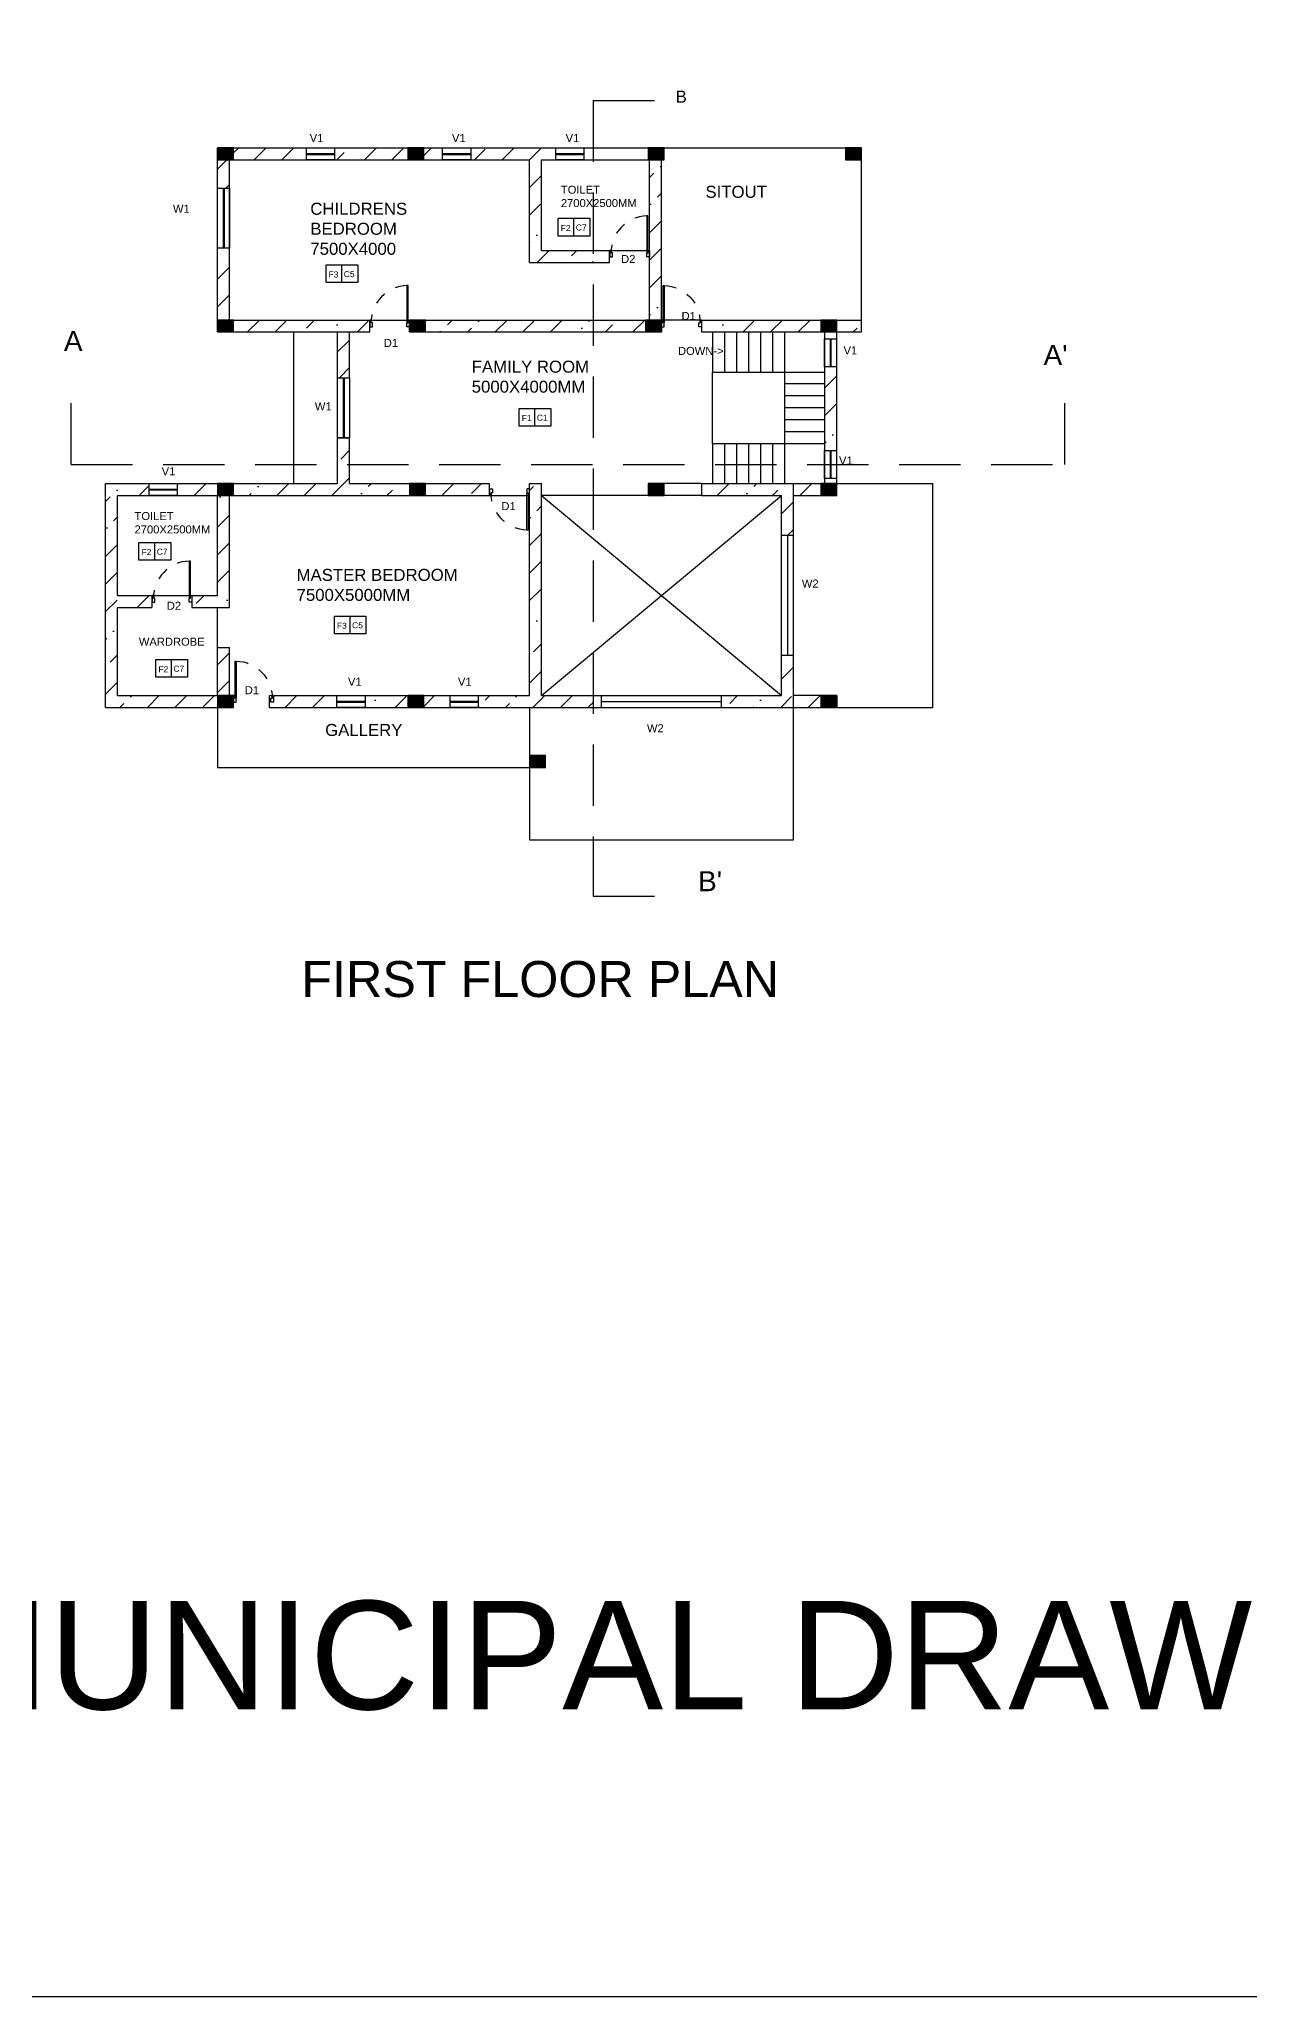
# Model space of a CAD drawing. Header units: metres. Extents: x 3586 to 7307, y 3108 to 6437.
# Drawn here: x 3970.74 to 3980.61, y 3160.08 to 3176.03 of the extents above; entities that cross this region are included whole.
import ezdxf

# ---------------------------------------------------------------- set-up
doc = ezdxf.new("R2010")
doc.units = ezdxf.units.M
doc.linetypes.add('DASHED', pattern=[0.75, 0.5, -0.25])
for name, color, linetype in [('APPL', 6, 'Continuous'), ('column', 10, 'Continuous'), ('DIMENSION', 255, 'DASHED'), ('DOORS', 170, 'Continuous'), ('PDF2_0', 7, 'Continuous'), ('section line', 20, 'DASHED'), ('wall', 7, 'Continuous'), ('window', 140, 'Continuous')]:
    doc.layers.add(name, color=color, linetype=linetype)
doc.styles.get("Standard").update_dxf_attribs({"font": 'arial.ttf'})

# ---------------------------------------------------------------- blocks, each defined once
blk = doc.blocks.new('d1')
at = {"layer": 'DOORS'}
for p, q in [((-5, 0), (0, 0)), ((-5, -1), (-5, 0)), ((0, 0), (0, -2)), ((-3.2, -1.2), (-31, -1.2)), ((-31, -1.2), (-31, -2)), ((-31, -2), (-3.2, -2)), ((-3, -1), (-5, -1)), ((-3.2, -2), (-3.2, -1.2)), ((-3, -2), (-3, -1)), ((0, -2), (-3, -2)), ((-5, -29), (-5, -30)), ((-3, -29), (-5, -29)), ((0, -28), (-3, -28)), ((-3, -28), (-3, -29)), ((0, -30), (0, -28)), ((-5, -30), (0, -30))]:
    blk.add_line(p, q, dxfattribs=at)
at = {"layer": 'DOORS', "linetype": 'DASHED'}
blk.add_arc((-3.2, -1.2), 27.8, 181.5487, 270.5162, dxfattribs=at)

msp = doc.modelspace()

# ---------------------------------------------------------------- hatches: boundary and pattern name
at = {"layer": 'column'}
h = msp.add_hatch(color=256, dxfattribs=at)
h.dxf.hatch_style = 1
h.paths.add_polyline_path([(3972.198, 3175.05), (3972.329, 3175.05), (3972.329, 3175.148), (3972.198, 3175.148)])
h = msp.add_hatch(color=256, dxfattribs=at)
h.dxf.hatch_style = 1
h.paths.add_polyline_path([(3973.749, 3175.05), (3973.879, 3175.05), (3973.879, 3175.148), (3973.749, 3175.148)])
h = msp.add_hatch(color=256, dxfattribs=at)
h.dxf.hatch_style = 1
h.paths.add_polyline_path([(3975.709, 3175.05), (3975.839, 3175.05), (3975.839, 3175.148), (3975.709, 3175.148)])
h = msp.add_hatch(color=256, dxfattribs=at)
h.dxf.hatch_style = 1
h.paths.add_polyline_path([(3977.318, 3175.05), (3977.448, 3175.05), (3977.448, 3175.148), (3977.318, 3175.148)])
h = msp.add_hatch(color=256, dxfattribs=at)
h.dxf.hatch_style = 1
h.paths.add_polyline_path([(3972.198, 3173.648), (3972.329, 3173.648), (3972.329, 3173.745), (3972.198, 3173.745)])
h = msp.add_hatch(color=256, dxfattribs=at)
h.dxf.hatch_style = 1
h.paths.add_polyline_path([(3973.764, 3173.648), (3973.894, 3173.648), (3973.894, 3173.745), (3973.764, 3173.745)])
h = msp.add_hatch(color=256, dxfattribs=at)
h.dxf.hatch_style = 1
h.paths.add_polyline_path([(3975.688, 3173.648), (3975.818, 3173.648), (3975.818, 3173.745), (3975.688, 3173.745)])
h = msp.add_hatch(color=256, dxfattribs=at)
h.dxf.hatch_style = 1
h.paths.add_polyline_path([(3977.118, 3173.648), (3977.248, 3173.648), (3977.248, 3173.745), (3977.118, 3173.745)])
h = msp.add_hatch(color=256, dxfattribs=at)
h.dxf.hatch_style = 1
h.paths.add_polyline_path([(3972.198, 3172.316), (3972.329, 3172.316), (3972.329, 3172.414), (3972.198, 3172.414)])
h = msp.add_hatch(color=256, dxfattribs=at)
h.dxf.hatch_style = 1
h.paths.add_polyline_path([(3973.764, 3172.316), (3973.894, 3172.316), (3973.894, 3172.414), (3973.764, 3172.414)])
h = msp.add_hatch(color=256, dxfattribs=at)
h.dxf.hatch_style = 1
h.paths.add_polyline_path([(3975.709, 3172.316), (3975.839, 3172.316), (3975.839, 3172.414), (3975.709, 3172.414)])
h = msp.add_hatch(color=256, dxfattribs=at)
h.dxf.hatch_style = 1
h.paths.add_polyline_path([(3977.118, 3172.315), (3977.248, 3172.315), (3977.248, 3172.413), (3977.118, 3172.413)])
h = msp.add_hatch(color=256, dxfattribs=at)
h.dxf.hatch_style = 1
h.paths.add_polyline_path([(3972.198, 3170.587), (3972.329, 3170.587), (3972.329, 3170.684), (3972.198, 3170.684)])
h = msp.add_hatch(color=256, dxfattribs=at)
h.dxf.hatch_style = 1
h.paths.add_polyline_path([(3973.749, 3170.587), (3973.879, 3170.587), (3973.879, 3170.684), (3973.749, 3170.684)])
h = msp.add_hatch(color=256, dxfattribs=at)
h.dxf.hatch_style = 1
h.paths.add_polyline_path([(3977.118, 3170.587), (3977.248, 3170.587), (3977.248, 3170.684), (3977.118, 3170.684)])
h = msp.add_hatch(color=256, dxfattribs=at)
h.dxf.hatch_style = 1
h.paths.add_polyline_path([(3974.742, 3170.097), (3974.872, 3170.097), (3974.872, 3170.195), (3974.742, 3170.195)])
at = {"layer": 'wall'}
h = msp.add_hatch(dxfattribs=at)
h.set_pattern_fill('ANSI36', color=256, scale=0.05)
h.paths.add_polyline_path([(3972.296, 3174.33), (3972.198, 3174.33), (3972.198, 3173.745), (3972.296, 3173.745)])
h.paths.add_polyline_path([(3973.438, 3173.745), (3972.329, 3173.745), (3972.329, 3173.648), (3973.438, 3173.648)])
h.paths.add_polyline_path([(3975.26, 3173.745), (3973.894, 3173.745), (3973.894, 3173.648), (3975.26, 3173.648)])
h.paths.add_polyline_path([(3975.688, 3173.745), (3975.26, 3173.745), (3975.26, 3173.648), (3975.688, 3173.648)])
h.paths.add_polyline_path([(3974.416, 3172.413), (3973.894, 3172.413), (3973.894, 3172.315), (3974.416, 3172.315)])
h.paths.add_polyline_path([(3973.764, 3172.413), (3973.274, 3172.413), (3973.274, 3172.568), (3973.177, 3172.568), (3973.177, 3172.413), (3972.329, 3172.413), (3972.329, 3172.315), (3973.764, 3172.315)])
h.paths.add_polyline_path([(3973.274, 3172.786), (3973.177, 3172.786), (3973.177, 3172.568), (3973.274, 3172.568)])
h.paths.add_polyline_path([(3973.274, 3173.648), (3973.177, 3173.648), (3973.177, 3173.275), (3973.274, 3173.275)])
h.paths.add_polyline_path([(3972.198, 3172.413), (3971.869, 3172.413), (3971.869, 3172.315), (3972.198, 3172.315), (3972.198, 3172.316)], flags=17)
h.paths.add_polyline_path([(3971.641, 3172.413), (3971.285, 3172.413), (3971.285, 3170.587), (3972.198, 3170.587), (3972.198, 3170.684), (3971.383, 3170.684), (3971.383, 3171.402), (3971.663, 3171.402), (3971.663, 3171.5), (3971.383, 3171.5), (3971.383, 3172.315), (3971.641, 3172.315)])
h.paths.add_polyline_path([(3972.296, 3172.316), (3972.198, 3172.316), (3972.198, 3171.5), (3971.989, 3171.5), (3971.989, 3171.445), (3971.989, 3171.402), (3972.296, 3171.402)])
h.paths.add_polyline_path([(3972.296, 3171.076), (3972.198, 3171.076), (3972.198, 3170.684), (3972.296, 3170.684)])
h.paths.add_polyline_path([(3974.84, 3172.413), (3974.742, 3172.413), (3974.742, 3170.684), (3974.322, 3170.684), (3974.322, 3170.587), (3975.26, 3170.587), (3975.26, 3170.684), (3974.84, 3170.684)])
h.paths.add_polyline_path([(3976.894, 3172.413), (3976.144, 3172.413), (3976.144, 3172.315), (3976.796, 3172.315), (3976.796, 3171.989), (3976.894, 3171.989)])
h.paths.add_polyline_path([(3976.894, 3171.011), (3976.796, 3171.011), (3976.796, 3170.684), (3976.304, 3170.684), (3976.304, 3170.587), (3976.894, 3170.587)])
h.paths.add_polyline_path([(3977.244, 3173.364), (3977.146, 3173.364), (3977.146, 3172.682), (3977.244, 3172.682)])
h.paths.add_polyline_path([(3977.118, 3173.745), (3976.144, 3173.745), (3976.144, 3173.648), (3977.118, 3173.648)])
h.paths.add_polyline_path([(3977.448, 3173.745), (3977.248, 3173.745), (3977.248, 3173.648), (3977.448, 3173.648)])
h.paths.add_polyline_path([(3977.118, 3170.684), (3976.894, 3170.684), (3976.894, 3170.587), (3977.118, 3170.587)])
h.paths.add_polyline_path([(3977.118, 3172.413), (3976.894, 3172.413), (3976.894, 3172.315), (3977.118, 3172.315)])
h.paths.add_polyline_path([(3975.818, 3175.05), (3975.72, 3175.05), (3975.72, 3173.745), (3975.818, 3173.745)])
h.paths.add_polyline_path([(3975.26, 3174.313), (3974.84, 3174.313), (3974.84, 3175.05), (3974.956, 3175.05), (3974.956, 3175.148), (3974.262, 3175.148), (3974.262, 3175.05), (3974.742, 3175.05), (3974.742, 3174.215), (3975.26, 3174.215)])
h.paths.add_polyline_path([(3973.749, 3175.148), (3973.151, 3175.148), (3973.151, 3175.05), (3973.749, 3175.05)])
h.paths.add_polyline_path([(3972.923, 3175.148), (3972.329, 3175.148), (3972.329, 3175.05), (3972.923, 3175.05)])
h.paths.add_polyline_path([(3972.296, 3175.05), (3972.198, 3175.05), (3972.198, 3174.819), (3972.296, 3174.819)])
h.paths.add_polyline_path([(3974.033, 3175.148), (3973.879, 3175.148), (3973.879, 3175.05), (3974.033, 3175.05)])
h.paths.add_polyline_path([(3973.749, 3170.684), (3973.4, 3170.684), (3973.4, 3170.587), (3973.749, 3170.587)])
h.paths.add_polyline_path([(3974.093, 3170.684), (3973.879, 3170.684), (3973.879, 3170.587), (3974.093, 3170.587)])
h.paths.add_polyline_path([(3973.171, 3170.684), (3972.654, 3170.684), (3972.654, 3170.63), (3972.632, 3170.63), (3972.632, 3170.663), (3972.643, 3170.663), (3972.643, 3170.668, 0.013524), (3972.642, 3170.684), (3972.622, 3170.684), (3972.622, 3170.587), (3973.171, 3170.587)])

# ---------------------------------------------------------------- linework, layer by layer
at = {"layer": 'APPL'}
for p in [(3977.248, 3170.684), (3977.248, 3170.684), (3977.248, 3170.662)]:
    msp.add_line(p, (3977.248, 3170.587), dxfattribs=at)
at = {"layer": 'column'}
for points in [[(3972.198, 3175.05), (3972.329, 3175.05), (3972.329, 3175.148), (3972.198, 3175.148)], [(3973.749, 3175.05), (3973.879, 3175.05), (3973.879, 3175.148), (3973.749, 3175.148)], [(3975.709, 3175.05), (3975.839, 3175.05), (3975.839, 3175.148), (3975.709, 3175.148)], [(3977.318, 3175.05), (3977.448, 3175.05), (3977.448, 3175.148), (3977.318, 3175.148)], [(3972.198, 3173.648), (3972.329, 3173.648), (3972.329, 3173.745), (3972.198, 3173.745)], [(3973.764, 3173.648), (3973.894, 3173.648), (3973.894, 3173.745), (3973.764, 3173.745)], [(3975.688, 3173.648), (3975.818, 3173.648), (3975.818, 3173.745), (3975.688, 3173.745)], [(3977.118, 3173.648), (3977.248, 3173.648), (3977.248, 3173.745), (3977.118, 3173.745)], [(3972.198, 3172.316), (3972.329, 3172.316), (3972.329, 3172.414), (3972.198, 3172.414)], [(3973.764, 3172.316), (3973.894, 3172.316), (3973.894, 3172.414), (3973.764, 3172.414)], [(3975.709, 3172.316), (3975.839, 3172.316), (3975.839, 3172.414), (3975.709, 3172.414)], [(3977.118, 3172.315), (3977.248, 3172.315), (3977.248, 3172.413), (3977.118, 3172.413)], [(3972.198, 3170.587), (3972.329, 3170.587), (3972.329, 3170.684), (3972.198, 3170.684)], [(3973.749, 3170.587), (3973.879, 3170.587), (3973.879, 3170.684), (3973.749, 3170.684)], [(3977.118, 3170.587), (3977.248, 3170.587), (3977.248, 3170.684), (3977.118, 3170.684)], [(3974.742, 3170.097), (3974.872, 3170.097), (3974.872, 3170.195), (3974.742, 3170.195)]]:
    msp.add_lwpolyline(points, close=True, dxfattribs=at)
at = {"layer": 'PDF2_0', "lineweight": 30}
msp.add_lwpolyline([(3960.029, 3185.076), (3995.028, 3185.076), (3995.028, 3160.079), (3960.029, 3160.079)], close=True, dxfattribs=at)
at = {"layer": 'section line'}
for p, q in [((3975.26, 3175.535), (3975.26, 3169.05)), ((3975.26, 3175.535), (3975.86, 3175.535)), ((3971.005, 3172.568), (3971.005, 3173.22)), ((3979.105, 3172.568), (3979.105, 3173.22)), ((3971.005, 3172.568), (3979.105, 3172.568)), ((3975.26, 3169.05), (3975.895, 3169.05))]:
    msp.add_line(p, q, dxfattribs=at)
at = {"layer": 'wall'}
for p, q in [((3972.198, 3175.148), (3977.448, 3175.148)), ((3972.198, 3173.648), (3972.198, 3175.148)), ((3975.818, 3173.648), (3975.818, 3175.148)), ((3977.448, 3173.648), (3977.448, 3175.148)), ((3972.296, 3175.05), (3974.742, 3175.05)), ((3972.296, 3173.745), (3972.296, 3175.05)), ((3974.742, 3174.215), (3974.742, 3175.05)), ((3974.84, 3175.05), (3975.72, 3175.05)), ((3974.84, 3174.313), (3974.84, 3175.05)), ((3975.72, 3173.745), (3975.72, 3175.05)), ((3975.104, 3174.43), (3975.104, 3174.575)), ((3973.211, 3174.05), (3973.211, 3174.195)), ((3974.742, 3174.215), (3975.394, 3174.215)), ((3974.84, 3174.313), (3975.394, 3174.313)), ((3975.394, 3174.215), (3975.394, 3174.313)), ((3975.394, 3174.313), (3975.72, 3174.313)), ((3972.296, 3173.745), (3973.438, 3173.745)), ((3973.438, 3173.648), (3973.438, 3173.745)), ((3973.438, 3173.745), (3973.764, 3173.745)), ((3973.764, 3173.745), (3975.72, 3173.745)), ((3973.764, 3173.648), (3973.764, 3173.745)), ((3975.818, 3173.745), (3975.818, 3173.648)), ((3976.144, 3173.745), (3975.818, 3173.745)), ((3976.144, 3173.745), (3977.448, 3173.745)), ((3976.144, 3173.745), (3976.144, 3173.648)), ((3977.448, 3173.648), (3977.448, 3173.745)), ((3972.198, 3173.648), (3973.438, 3173.648)), ((3972.818, 3173.648), (3972.818, 3172.413)), ((3973.177, 3173.275), (3973.177, 3173.648)), ((3973.274, 3173.275), (3973.274, 3173.648)), ((3973.764, 3173.648), (3975.818, 3173.648)), ((3973.764, 3173.648), (3973.861, 3173.648)), ((3976.144, 3173.648), (3977.146, 3173.648)), ((3976.233, 3173.648), (3976.233, 3173.321)), ((3976.331, 3173.648), (3976.331, 3173.321)), ((3976.429, 3173.648), (3976.429, 3173.321)), ((3976.526, 3173.648), (3976.526, 3173.321)), ((3976.624, 3173.648), (3976.624, 3173.321)), ((3976.722, 3173.648), (3976.722, 3173.321)), ((3976.82, 3173.648), (3976.82, 3172.413)), ((3977.146, 3173.648), (3977.146, 3172.413)), ((3977.244, 3173.648), (3977.448, 3173.648)), ((3977.244, 3173.648), (3977.244, 3172.315)), ((3976.233, 3173.321), (3977.146, 3173.321)), ((3976.233, 3172.739), (3976.233, 3173.321)), ((3976.82, 3173.228), (3977.146, 3173.228)), ((3976.82, 3173.13), (3977.146, 3173.13)), ((3974.786, 3172.88), (3974.786, 3173.025)), ((3976.82, 3173.032), (3977.146, 3173.032)), ((3976.82, 3172.934), (3977.146, 3172.934)), ((3973.177, 3172.413), (3973.177, 3172.786)), ((3973.177, 3172.786), (3973.274, 3172.786)), ((3973.274, 3172.413), (3973.274, 3172.786)), ((3976.82, 3172.837), (3977.146, 3172.837)), ((3976.233, 3172.739), (3977.146, 3172.739)), ((3976.233, 3172.739), (3976.233, 3172.413)), ((3976.331, 3172.739), (3976.331, 3172.413)), ((3976.429, 3172.739), (3976.429, 3172.413)), ((3976.526, 3172.739), (3976.526, 3172.413)), ((3976.624, 3172.739), (3976.624, 3172.413)), ((3976.722, 3172.739), (3976.722, 3172.413)), ((3971.285, 3170.587), (3971.285, 3172.413)), ((3971.285, 3172.413), (3972.198, 3172.413)), ((3971.383, 3172.315), (3972.198, 3172.315)), ((3971.383, 3171.5), (3971.383, 3172.315)), ((3972.198, 3172.413), (3973.177, 3172.413)), ((3972.198, 3171.5), (3972.198, 3172.315)), ((3972.296, 3172.315), (3974.416, 3172.315)), ((3972.296, 3171.402), (3972.296, 3172.315)), ((3973.274, 3172.413), (3974.416, 3172.413)), ((3974.416, 3172.315), (3974.416, 3172.413)), ((3974.416, 3172.315), (3974.742, 3172.315)), ((3974.742, 3172.413), (3974.84, 3172.413)), ((3974.742, 3170.684), (3974.742, 3172.413)), ((3974.84, 3170.684), (3974.84, 3172.413)), ((3976.144, 3172.315), (3974.84, 3172.315)), ((3974.84, 3172.315), (3976.796, 3170.684)), ((3974.84, 3170.684), (3976.796, 3172.315)), ((3975.709, 3172.413), (3975.709, 3172.315)), ((3976.144, 3172.413), (3975.709, 3172.413)), ((3976.144, 3172.413), (3977.146, 3172.413)), ((3976.144, 3172.413), (3976.144, 3172.315)), ((3976.144, 3172.315), (3976.796, 3172.315)), ((3976.796, 3170.684), (3976.796, 3172.315)), ((3976.894, 3170.587), (3976.894, 3172.413)), ((3976.894, 3172.315), (3977.244, 3172.315)), ((3977.24, 3172.413), (3978.031, 3172.413)), ((3978.031, 3170.587), (3978.031, 3172.413)), ((3971.687, 3171.788), (3971.687, 3171.933)), ((3971.383, 3171.5), (3971.663, 3171.5)), ((3971.663, 3171.5), (3971.663, 3171.402)), ((3971.663, 3171.5), (3971.989, 3171.5)), ((3971.989, 3171.5), (3972.198, 3171.5)), ((3971.989, 3171.5), (3971.989, 3171.402)), ((3971.383, 3171.402), (3971.663, 3171.402)), ((3971.383, 3170.684), (3971.383, 3171.402)), ((3971.989, 3171.402), (3972.296, 3171.402)), ((3972.198, 3171.076), (3972.198, 3171.402)), ((3973.279, 3171.188), (3973.279, 3171.332)), ((3972.198, 3171.076), (3972.296, 3171.076)), ((3972.198, 3170.684), (3972.198, 3171.076)), ((3972.296, 3170.587), (3972.296, 3171.076)), ((3971.823, 3170.834), (3971.823, 3170.978)), ((3971.383, 3170.684), (3972.198, 3170.684)), ((3972.622, 3170.684), (3974.742, 3170.684)), ((3972.622, 3170.587), (3972.622, 3170.684)), ((3974.84, 3170.684), (3976.796, 3170.684)), ((3977.248, 3170.684), (3976.894, 3170.684)), ((3977.248, 3170.684), (3977.248, 3170.587)), ((3971.285, 3170.587), (3972.296, 3170.587)), ((3972.198, 3170.587), (3972.198, 3170.097)), ((3972.622, 3170.587), (3978.031, 3170.587)), ((3974.742, 3170.587), (3974.742, 3169.51)), ((3976.894, 3169.51), (3976.894, 3170.587)), ((3972.198, 3170.097), (3974.742, 3170.097)), ((3974.742, 3169.51), (3976.894, 3169.51))]:
    msp.add_line(p, q, dxfattribs=at)
for points in [[(3974.974, 3174.575), (3975.233, 3174.575), (3975.233, 3174.43), (3974.974, 3174.43)], [(3973.082, 3174.195), (3973.341, 3174.195), (3973.341, 3174.05), (3973.082, 3174.05)], [(3974.657, 3173.025), (3974.915, 3173.025), (3974.915, 3172.88), (3974.657, 3172.88)], [(3971.557, 3171.933), (3971.816, 3171.933), (3971.816, 3171.788), (3971.557, 3171.788)], [(3973.15, 3171.332), (3973.408, 3171.332), (3973.408, 3171.188), (3973.15, 3171.188)], [(3971.694, 3170.978), (3971.952, 3170.978), (3971.952, 3170.834), (3971.694, 3170.834)]]:
    msp.add_lwpolyline(points, close=True, dxfattribs=at)
at = {"layer": 'window'}
for p, q in [((3972.923, 3175.148), (3973.151, 3175.148)), ((3972.923, 3175.05), (3972.923, 3175.148)), ((3973.151, 3175.148), (3973.151, 3175.05)), ((3974.033, 3175.148), (3974.262, 3175.148)), ((3974.033, 3175.05), (3974.033, 3175.148)), ((3974.262, 3175.148), (3974.262, 3175.05)), ((3974.956, 3175.148), (3975.185, 3175.148)), ((3974.956, 3175.05), (3974.956, 3175.148)), ((3975.185, 3175.148), (3975.185, 3175.05)), ((3972.923, 3175.102), (3973.151, 3175.102)), ((3972.923, 3175.095), (3973.151, 3175.095)), ((3973.151, 3175.05), (3972.923, 3175.05)), ((3974.033, 3175.102), (3974.262, 3175.102)), ((3974.033, 3175.095), (3974.262, 3175.095)), ((3974.262, 3175.05), (3974.033, 3175.05)), ((3974.956, 3175.102), (3975.185, 3175.102)), ((3974.956, 3175.095), (3975.185, 3175.095)), ((3975.185, 3175.05), (3974.956, 3175.05)), ((3972.198, 3174.33), (3972.198, 3174.819)), ((3972.198, 3174.819), (3972.296, 3174.819)), ((3972.244, 3174.819), (3972.244, 3174.33)), ((3972.251, 3174.819), (3972.251, 3174.33)), ((3972.296, 3174.819), (3972.296, 3174.33)), ((3972.296, 3174.33), (3972.198, 3174.33)), ((3977.146, 3173.364), (3977.146, 3173.592)), ((3977.146, 3173.592), (3977.244, 3173.592)), ((3977.192, 3173.592), (3977.192, 3173.364)), ((3977.198, 3173.592), (3977.198, 3173.364)), ((3977.244, 3173.592), (3977.244, 3173.364)), ((3973.177, 3172.786), (3973.177, 3173.275)), ((3973.177, 3173.275), (3973.274, 3173.275)), ((3973.222, 3173.275), (3973.222, 3172.786)), ((3973.229, 3173.275), (3973.229, 3172.786)), ((3973.274, 3173.275), (3973.274, 3172.786)), ((3977.244, 3173.364), (3977.146, 3173.364)), ((3973.274, 3172.786), (3973.177, 3172.786)), ((3977.146, 3172.454), (3977.146, 3172.682)), ((3977.146, 3172.682), (3977.244, 3172.682)), ((3977.192, 3172.682), (3977.192, 3172.454)), ((3977.198, 3172.682), (3977.198, 3172.454)), ((3977.244, 3172.682), (3977.244, 3172.454)), ((3977.244, 3172.454), (3977.146, 3172.454)), ((3971.641, 3172.413), (3971.869, 3172.413)), ((3971.641, 3172.315), (3971.641, 3172.413)), ((3971.641, 3172.367), (3971.869, 3172.367)), ((3971.641, 3172.361), (3971.869, 3172.361)), ((3971.869, 3172.315), (3971.641, 3172.315)), ((3971.869, 3172.413), (3971.869, 3172.315)), ((3976.894, 3171.989), (3976.796, 3171.989)), ((3976.845, 3171.989), (3976.845, 3171.011)), ((3976.894, 3171.011), (3976.796, 3171.011)), ((3973.171, 3170.684), (3973.4, 3170.684)), ((3973.171, 3170.587), (3973.171, 3170.684)), ((3973.4, 3170.684), (3973.4, 3170.587)), ((3974.093, 3170.684), (3974.322, 3170.684)), ((3974.093, 3170.587), (3974.093, 3170.684)), ((3974.322, 3170.684), (3974.322, 3170.587)), ((3975.326, 3170.684), (3975.326, 3170.587)), ((3976.304, 3170.684), (3976.304, 3170.587)), ((3973.171, 3170.639), (3973.4, 3170.639)), ((3973.171, 3170.632), (3973.4, 3170.632)), ((3973.4, 3170.587), (3973.171, 3170.587)), ((3974.093, 3170.639), (3974.322, 3170.639)), ((3974.093, 3170.632), (3974.322, 3170.632)), ((3974.322, 3170.587), (3974.093, 3170.587)), ((3975.326, 3170.636), (3976.304, 3170.636))]:
    msp.add_line(p, q, dxfattribs=at)

# ---------------------------------------------------------------- block references
at = {"layer": 'wall', "yscale": 0.01083491618348075, "zscale": 0.01083491618348075}
for p, xscale, rotation in [((3975.72, 3174.259), 0.01083491618348075, 270), ((3973.764, 3173.691), 0.01083491618348075, 270), ((3975.818, 3173.691), -0.01083491618348075, 90.0000000000697), ((3974.742, 3172.369), -0.01083491618348075, 270), ((3971.989, 3171.445), 0.01083491618348075, 270), ((3972.329, 3170.63), -0.01083491618348075, 90.0000000000697)]:
    msp.add_blockref('d1', p, dxfattribs=dict(at, xscale=xscale, rotation=rotation))

# ---------------------------------------------------------------- texts
at = {"layer": 'DIMENSION', "attachment_point": 1}
for s, width, insert, char_height in [('V1', 0.1882, (3972.949, 3175.261), 0.0652), ('V1', 0.1882, (3974.109, 3175.261), 0.0652), ('V1', 0.1882, (3975.036, 3175.261), 0.0652), ('TOILET\\P2700X2500MM', 0.54492, (3974.997, 3174.84), 0.06522), ('SITOUT', 0.84598, (3976.176, 3174.839), 0.0978), ('W1', 0.29318, (3971.834, 3174.685), 0.0652), ('CHILDRENS BEDROOM 7500X4000', 1.33813, (3972.954, 3174.701), 0.09783), ('D2', 0.13112, (3975.488, 3174.275), 0.0652), ('D1', 0.18452, (3975.981, 3173.811), 0.0652), ('D1', 0.18452, (3973.553, 3173.591), 0.0652), ('FAMILY ROOM\\P5000X4000MM', 0.99041, (3974.27, 3173.414), 0.09783), ('DOWN->', 0.28126, (3975.952, 3173.526), 0.0652), ('V1', 0.1882, (3977.302, 3173.53), 0.0652), ('W1', 0.29318, (3972.991, 3173.074), 0.0652), ('V1', 0.1882, (3977.265, 3172.633), 0.0652), ('V1', 0.1882, (3971.742, 3172.545), 0.0652), ('TOILET\\P2700X2500MM', 0.47713, (3971.521, 3172.18), 0.06522), ('D1', 0.18452, (3974.512, 3172.261), 0.0652), ('MASTER BEDROOM\\P7500X5000MM', 1.38077, (3972.842, 3171.717), 0.09783), ('W2', 0.17878, (3976.962, 3171.63), 0.0652), ('D2', 0.13112, (3971.784, 3171.449), 0.0652), ('WARDROBE', 0.53404, (3971.556, 3171.156), 0.0652), ('V1', 0.1882, (3973.261, 3170.83), 0.0652), ('V1', 0.1882, (3974.158, 3170.83), 0.0652), ('D1', 0.18452, (3972.42, 3170.761), 0.0652), ('GALLERY', 0.9327, (3973.075, 3170.453), 0.0978), ('W2', 0.17878, (3975.699, 3170.451), 0.0652)]:
    msp.add_mtext_dynamic_manual_height_columns(s, width=width, gutter_width=4.076, heights=[0], dxfattribs=dict(at, insert=insert, char_height=char_height))
at = {"layer": 'section line', "attachment_point": 1}
for s, width, insert, char_height in [('B', 0.43746, (3975.933, 3175.615), 0.0978), ('A', 1.1951, (3970.945, 3173.656), 0.163), ("A'", 0.49161, (3978.933, 3173.542), 0.163), ("B'", 0.51829, (3976.116, 3169.253), 0.163), ('{\\C0;FIRST FLOOR PLAN}', 4.00624, (3972.881, 3168.521), 0.29348)]:
    msp.add_mtext_dynamic_manual_height_columns(s, width=width, gutter_width=4.076, heights=[0], dxfattribs=dict(at, insert=insert, char_height=char_height))
at = {"layer": 'wall', "attachment_point": 1}
for s, width, gutter_width, insert, char_height in [('F2', 0.08619, 6.168, (3974.996, 3174.52), 0.0493), ('C7', 0.10203, 6.168, (3975.119, 3174.524), 0.0493), ('F3', 0.08619, 6.168, (3973.103, 3174.141), 0.0493), ('C5', 0.10203, 6.168, (3973.227, 3174.144), 0.0493), ('F1', 0.08619, 6.168, (3974.678, 3172.971), 0.0493), ('C1', 0.10203, 6.168, (3974.801, 3172.974), 0.0493), ('F2', 0.08619, 6.168, (3971.578, 3171.879), 0.0493), ('C7', 0.10203, 6.168, (3971.702, 3171.882), 0.0493), ('F3', 0.08619, 6.168, (3973.171, 3171.278), 0.0493), ('C5', 0.10203, 6.168, (3973.295, 3171.282), 0.0493), ('F2', 0.08619, 6.168, (3971.715, 3170.924), 0.0493), ('C7', 0.10203, 6.168, (3971.838, 3170.928), 0.0493), ('MUNICIPAL DRAWING', 34.44016, 22.101, (3969.794, 3163.306), 0.88404)]:
    msp.add_mtext_dynamic_manual_height_columns(s, width=width, gutter_width=gutter_width, heights=[0], dxfattribs=dict(at, insert=insert, char_height=char_height))

doc.saveas('drawing.dxf')
